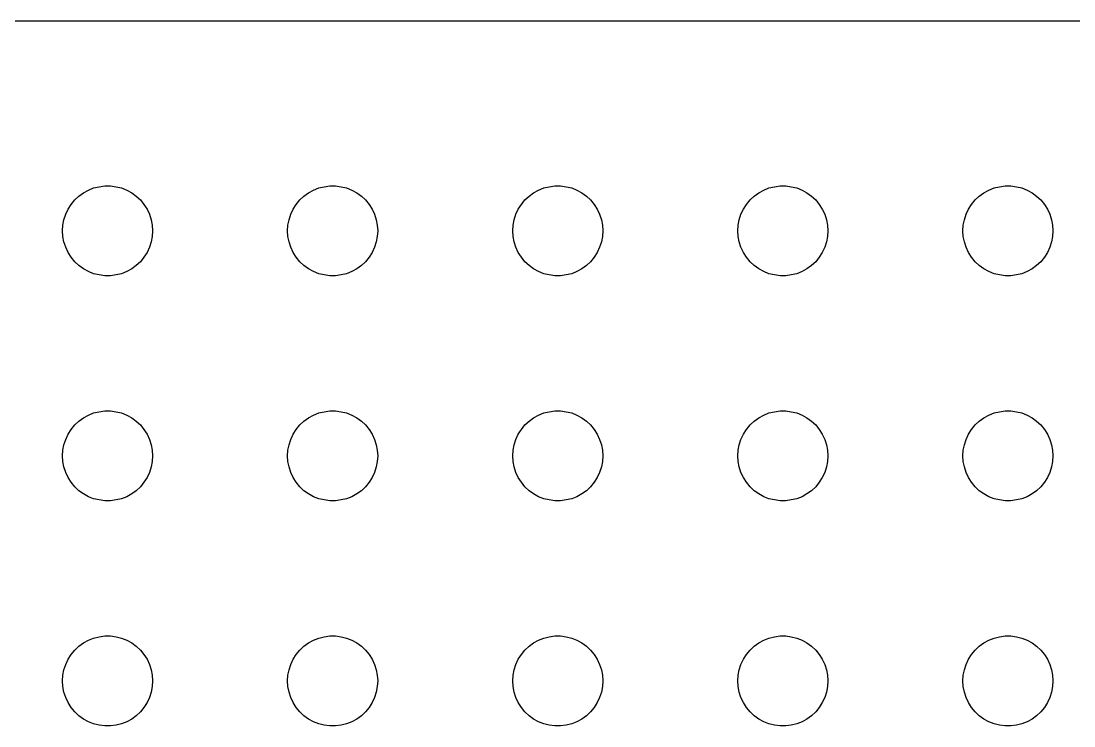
# Model space of a CAD drawing. Header units: metres. Extents: x -134 to 134, y 518 to 1078.
# Drawn here: x 64.62 to 99.7, y 1054.5 to 1077.99 of the extents above; entities that cross this region are included whole.
import ezdxf

# ---------------------------------------------------------------- set-up
doc = ezdxf.new("R2010")
doc.units = ezdxf.units.M

msp = doc.modelspace()

# ---------------------------------------------------------------- linework, layer by layer
for p, q in [((129.814, 1077.99), (-129.814, 1077.99)), ((67.0365, 1072.43), (67.2189, 1072.47)), ((67.2189, 1072.47), (67.4058, 1072.5)), ((67.4058, 1072.5), (67.5942, 1072.5)), ((67.5942, 1072.5), (67.7811, 1072.47)), ((67.7811, 1072.47), (67.9635, 1072.43)), ((74.5365, 1072.43), (74.7189, 1072.47)), ((74.7189, 1072.47), (74.9058, 1072.5)), ((74.9058, 1072.5), (75.0942, 1072.5)), ((75.0942, 1072.5), (75.2811, 1072.47)), ((75.2811, 1072.47), (75.4635, 1072.43)), ((82.0365, 1072.43), (82.2189, 1072.47)), ((82.2189, 1072.47), (82.4058, 1072.5)), ((82.4058, 1072.5), (82.5942, 1072.5)), ((82.5942, 1072.5), (82.7811, 1072.47)), ((82.7811, 1072.47), (82.9635, 1072.43)), ((89.5365, 1072.43), (89.7189, 1072.47)), ((89.7189, 1072.47), (89.9058, 1072.5)), ((89.9058, 1072.5), (90.0942, 1072.5)), ((90.0942, 1072.5), (90.2811, 1072.47)), ((90.2811, 1072.47), (90.4635, 1072.43)), ((97.0365, 1072.43), (97.2189, 1072.47)), ((97.2189, 1072.47), (97.4058, 1072.5)), ((97.4058, 1072.5), (97.5942, 1072.5)), ((97.5942, 1072.5), (97.7811, 1072.47)), ((97.7811, 1072.47), (97.9635, 1072.43)), ((66.4065, 1072.03), (66.5439, 1072.16)), ((66.5439, 1072.16), (66.6963, 1072.27)), ((66.6963, 1072.27), (66.8613, 1072.36)), ((66.8613, 1072.36), (67.0365, 1072.43)), ((67.9635, 1072.43), (68.1387, 1072.36)), ((68.1387, 1072.36), (68.3037, 1072.27)), ((68.3037, 1072.27), (68.4561, 1072.16)), ((68.4561, 1072.16), (68.5934, 1072.03)), ((73.9065, 1072.03), (74.0439, 1072.16)), ((74.0439, 1072.16), (74.1963, 1072.27)), ((74.1963, 1072.27), (74.3613, 1072.36)), ((74.3613, 1072.36), (74.5365, 1072.43)), ((75.4635, 1072.43), (75.6387, 1072.36)), ((75.6387, 1072.36), (75.8037, 1072.27)), ((75.8037, 1072.27), (75.9561, 1072.16)), ((75.9561, 1072.16), (76.0934, 1072.03)), ((81.4065, 1072.03), (81.5439, 1072.16)), ((81.5439, 1072.16), (81.6963, 1072.27)), ((81.6963, 1072.27), (81.8613, 1072.36)), ((81.8613, 1072.36), (82.0365, 1072.43)), ((82.9635, 1072.43), (83.1387, 1072.36)), ((83.1387, 1072.36), (83.3037, 1072.27)), ((83.3037, 1072.27), (83.4561, 1072.16)), ((83.4561, 1072.16), (83.5934, 1072.03)), ((88.9065, 1072.03), (89.0439, 1072.16)), ((89.0439, 1072.16), (89.1963, 1072.27)), ((89.1963, 1072.27), (89.3613, 1072.36)), ((89.3613, 1072.36), (89.5365, 1072.43)), ((90.4635, 1072.43), (90.6387, 1072.36)), ((90.6387, 1072.36), (90.8037, 1072.27)), ((90.8037, 1072.27), (90.9561, 1072.16)), ((90.9561, 1072.16), (91.0934, 1072.03)), ((96.4065, 1072.03), (96.5439, 1072.16)), ((96.5439, 1072.16), (96.6963, 1072.27)), ((96.6963, 1072.27), (96.8613, 1072.36)), ((96.8613, 1072.36), (97.0365, 1072.43)), ((97.9635, 1072.43), (98.1387, 1072.36)), ((98.1387, 1072.36), (98.3037, 1072.27)), ((98.3037, 1072.27), (98.4561, 1072.16)), ((98.4561, 1072.16), (98.5934, 1072.03)), ((66.1855, 1071.72), (66.2865, 1071.88)), ((66.2865, 1071.88), (66.4065, 1072.03)), ((68.5934, 1072.03), (68.7135, 1071.88)), ((68.7135, 1071.88), (68.8145, 1071.72)), ((73.6855, 1071.72), (73.7865, 1071.88)), ((73.7865, 1071.88), (73.9065, 1072.03)), ((76.0934, 1072.03), (76.2135, 1071.88)), ((76.2135, 1071.88), (76.3145, 1071.72)), ((81.1855, 1071.72), (81.2865, 1071.88)), ((81.2865, 1071.88), (81.4065, 1072.03)), ((83.5934, 1072.03), (83.7135, 1071.88)), ((83.7135, 1071.88), (83.8145, 1071.72)), ((88.6855, 1071.72), (88.7865, 1071.88)), ((88.7865, 1071.88), (88.9065, 1072.03)), ((91.0934, 1072.03), (91.2135, 1071.88)), ((91.2135, 1071.88), (91.3145, 1071.72)), ((96.1855, 1071.72), (96.2865, 1071.88)), ((96.2865, 1071.88), (96.4065, 1072.03)), ((98.5934, 1072.03), (98.7135, 1071.88)), ((98.7135, 1071.88), (98.8145, 1071.72)), ((66.0471, 1071.37), (66.1053, 1071.55)), ((66.1053, 1071.55), (66.1855, 1071.72)), ((68.8145, 1071.72), (68.8947, 1071.55)), ((68.8947, 1071.55), (68.9529, 1071.37)), ((73.5471, 1071.37), (73.6053, 1071.55)), ((73.6053, 1071.55), (73.6855, 1071.72)), ((76.3145, 1071.72), (76.3947, 1071.55)), ((76.3947, 1071.55), (76.4529, 1071.37)), ((81.0471, 1071.37), (81.1053, 1071.55)), ((81.1053, 1071.55), (81.1855, 1071.72)), ((83.8145, 1071.72), (83.8947, 1071.55)), ((83.8947, 1071.55), (83.9529, 1071.37)), ((88.5471, 1071.37), (88.6053, 1071.55)), ((88.6053, 1071.55), (88.6855, 1071.72)), ((91.3145, 1071.72), (91.3947, 1071.55)), ((91.3947, 1071.55), (91.4529, 1071.37)), ((96.0471, 1071.37), (96.1053, 1071.55)), ((96.1053, 1071.55), (96.1855, 1071.72)), ((98.8145, 1071.72), (98.8947, 1071.55)), ((98.8947, 1071.55), (98.9529, 1071.37)), ((66, 1071), (66.0118, 1071.19)), ((66.0118, 1071.19), (66.0471, 1071.37)), ((68.9529, 1071.37), (68.9882, 1071.19)), ((68.9882, 1071.19), (69, 1071)), ((73.5, 1071), (73.5118, 1071.19)), ((73.5118, 1071.19), (73.5471, 1071.37)), ((76.4529, 1071.37), (76.4882, 1071.19)), ((76.4882, 1071.19), (76.5, 1071)), ((81, 1071), (81.0118, 1071.19)), ((81.0118, 1071.19), (81.0471, 1071.37)), ((83.9529, 1071.37), (83.9882, 1071.19)), ((83.9882, 1071.19), (84, 1071)), ((88.5, 1071), (88.5118, 1071.19)), ((88.5118, 1071.19), (88.5471, 1071.37)), ((91.4529, 1071.37), (91.4882, 1071.19)), ((91.4882, 1071.19), (91.5, 1071)), ((96, 1071), (96.0118, 1071.19)), ((96.0118, 1071.19), (96.0471, 1071.37)), ((98.9529, 1071.37), (98.9882, 1071.19)), ((98.9882, 1071.19), (99, 1071)), ((66.0118, 1070.81), (66, 1071)), ((66.0471, 1070.63), (66.0118, 1070.81)), ((68.9882, 1070.81), (68.9529, 1070.63)), ((69, 1071), (68.9882, 1070.81)), ((73.5118, 1070.81), (73.5, 1071)), ((73.5471, 1070.63), (73.5118, 1070.81)), ((76.4882, 1070.81), (76.4529, 1070.63)), ((76.5, 1071), (76.4882, 1070.81)), ((81.0118, 1070.81), (81, 1071)), ((81.0471, 1070.63), (81.0118, 1070.81)), ((83.9882, 1070.81), (83.9529, 1070.63)), ((84, 1071), (83.9882, 1070.81)), ((88.5118, 1070.81), (88.5, 1071)), ((88.5471, 1070.63), (88.5118, 1070.81)), ((91.4882, 1070.81), (91.4529, 1070.63)), ((91.5, 1071), (91.4882, 1070.81)), ((96.0118, 1070.81), (96, 1071)), ((96.0471, 1070.63), (96.0118, 1070.81)), ((98.9882, 1070.81), (98.9529, 1070.63)), ((99, 1071), (98.9882, 1070.81)), ((66.1053, 1070.45), (66.0471, 1070.63)), ((66.1855, 1070.28), (66.1053, 1070.45)), ((68.8947, 1070.45), (68.8145, 1070.28)), ((68.9529, 1070.63), (68.8947, 1070.45)), ((73.6053, 1070.45), (73.5471, 1070.63)), ((73.6855, 1070.28), (73.6053, 1070.45)), ((76.3947, 1070.45), (76.3145, 1070.28)), ((76.4529, 1070.63), (76.3947, 1070.45)), ((81.1053, 1070.45), (81.0471, 1070.63)), ((81.1855, 1070.28), (81.1053, 1070.45)), ((83.8947, 1070.45), (83.8145, 1070.28)), ((83.9529, 1070.63), (83.8947, 1070.45)), ((88.6053, 1070.45), (88.5471, 1070.63)), ((88.6855, 1070.28), (88.6053, 1070.45)), ((91.3947, 1070.45), (91.3145, 1070.28)), ((91.4529, 1070.63), (91.3947, 1070.45)), ((96.1053, 1070.45), (96.0471, 1070.63)), ((96.1855, 1070.28), (96.1053, 1070.45)), ((98.8947, 1070.45), (98.8145, 1070.28)), ((98.9529, 1070.63), (98.8947, 1070.45)), ((66.2865, 1070.12), (66.1855, 1070.28)), ((66.4065, 1069.97), (66.2865, 1070.12)), ((68.7135, 1070.12), (68.5934, 1069.97)), ((68.8145, 1070.28), (68.7135, 1070.12)), ((73.7865, 1070.12), (73.6855, 1070.28)), ((73.9065, 1069.97), (73.7865, 1070.12)), ((76.2135, 1070.12), (76.0934, 1069.97)), ((76.3145, 1070.28), (76.2135, 1070.12)), ((81.2865, 1070.12), (81.1855, 1070.28)), ((81.4065, 1069.97), (81.2865, 1070.12)), ((83.7135, 1070.12), (83.5934, 1069.97)), ((83.8145, 1070.28), (83.7135, 1070.12)), ((88.7865, 1070.12), (88.6855, 1070.28)), ((88.9065, 1069.97), (88.7865, 1070.12)), ((91.2135, 1070.12), (91.0934, 1069.97)), ((91.3145, 1070.28), (91.2135, 1070.12)), ((96.2865, 1070.12), (96.1855, 1070.28)), ((96.4065, 1069.97), (96.2865, 1070.12)), ((98.7135, 1070.12), (98.5934, 1069.97)), ((98.8145, 1070.28), (98.7135, 1070.12)), ((66.5439, 1069.84), (66.4065, 1069.97)), ((66.6963, 1069.73), (66.5439, 1069.84)), ((66.8613, 1069.64), (66.6963, 1069.73)), ((67.0365, 1069.57), (66.8613, 1069.64)), ((68.1387, 1069.64), (67.9635, 1069.57)), ((68.3037, 1069.73), (68.1387, 1069.64)), ((68.4561, 1069.84), (68.3037, 1069.73)), ((68.5934, 1069.97), (68.4561, 1069.84)), ((74.0439, 1069.84), (73.9065, 1069.97)), ((74.1963, 1069.73), (74.0439, 1069.84)), ((74.3613, 1069.64), (74.1963, 1069.73)), ((74.5365, 1069.57), (74.3613, 1069.64)), ((75.6387, 1069.64), (75.4635, 1069.57)), ((75.8037, 1069.73), (75.6387, 1069.64)), ((75.9561, 1069.84), (75.8037, 1069.73)), ((76.0934, 1069.97), (75.9561, 1069.84)), ((81.5439, 1069.84), (81.4065, 1069.97)), ((81.6963, 1069.73), (81.5439, 1069.84)), ((81.8613, 1069.64), (81.6963, 1069.73)), ((82.0365, 1069.57), (81.8613, 1069.64)), ((83.1387, 1069.64), (82.9635, 1069.57)), ((83.3037, 1069.73), (83.1387, 1069.64)), ((83.4561, 1069.84), (83.3037, 1069.73)), ((83.5934, 1069.97), (83.4561, 1069.84)), ((89.0439, 1069.84), (88.9065, 1069.97)), ((89.1963, 1069.73), (89.0439, 1069.84)), ((89.3613, 1069.64), (89.1963, 1069.73)), ((89.5365, 1069.57), (89.3613, 1069.64)), ((90.6387, 1069.64), (90.4635, 1069.57)), ((90.8037, 1069.73), (90.6387, 1069.64)), ((90.9561, 1069.84), (90.8037, 1069.73)), ((91.0934, 1069.97), (90.9561, 1069.84)), ((96.5439, 1069.84), (96.4065, 1069.97)), ((96.6963, 1069.73), (96.5439, 1069.84)), ((96.8613, 1069.64), (96.6963, 1069.73)), ((97.0365, 1069.57), (96.8613, 1069.64)), ((98.1387, 1069.64), (97.9635, 1069.57)), ((98.3037, 1069.73), (98.1387, 1069.64)), ((98.4561, 1069.84), (98.3037, 1069.73)), ((98.5934, 1069.97), (98.4561, 1069.84)), ((67.2189, 1069.53), (67.0365, 1069.57)), ((67.4058, 1069.5), (67.2189, 1069.53)), ((67.5942, 1069.5), (67.4058, 1069.5)), ((67.7811, 1069.53), (67.5942, 1069.5)), ((67.9635, 1069.57), (67.7811, 1069.53)), ((74.7189, 1069.53), (74.5365, 1069.57)), ((74.9058, 1069.5), (74.7189, 1069.53)), ((75.0942, 1069.5), (74.9058, 1069.5)), ((75.2811, 1069.53), (75.0942, 1069.5)), ((75.4635, 1069.57), (75.2811, 1069.53)), ((82.2189, 1069.53), (82.0365, 1069.57)), ((82.4058, 1069.5), (82.2189, 1069.53)), ((82.5942, 1069.5), (82.4058, 1069.5)), ((82.7811, 1069.53), (82.5942, 1069.5)), ((82.9635, 1069.57), (82.7811, 1069.53)), ((89.7189, 1069.53), (89.5365, 1069.57)), ((89.9058, 1069.5), (89.7189, 1069.53)), ((90.0942, 1069.5), (89.9058, 1069.5)), ((90.2811, 1069.53), (90.0942, 1069.5)), ((90.4635, 1069.57), (90.2811, 1069.53)), ((97.2189, 1069.53), (97.0365, 1069.57)), ((97.4058, 1069.5), (97.2189, 1069.53)), ((97.5942, 1069.5), (97.4058, 1069.5)), ((97.7811, 1069.53), (97.5942, 1069.5)), ((97.9635, 1069.57), (97.7811, 1069.53)), ((66.5439, 1064.66), (66.6963, 1064.77)), ((66.6963, 1064.77), (66.8613, 1064.86)), ((66.8613, 1064.86), (67.0365, 1064.93)), ((67.0365, 1064.93), (67.2189, 1064.97)), ((67.2189, 1064.97), (67.4058, 1065)), ((67.4058, 1065), (67.5942, 1065)), ((67.5942, 1065), (67.7811, 1064.97)), ((67.7811, 1064.97), (67.9635, 1064.93)), ((67.9635, 1064.93), (68.1387, 1064.86)), ((68.1387, 1064.86), (68.3037, 1064.77)), ((68.3037, 1064.77), (68.4561, 1064.66)), ((74.0439, 1064.66), (74.1963, 1064.77)), ((74.1963, 1064.77), (74.3613, 1064.86)), ((74.3613, 1064.86), (74.5365, 1064.93)), ((74.5365, 1064.93), (74.7189, 1064.97)), ((74.7189, 1064.97), (74.9058, 1065)), ((74.9058, 1065), (75.0942, 1065)), ((75.0942, 1065), (75.2811, 1064.97)), ((75.2811, 1064.97), (75.4635, 1064.93)), ((75.4635, 1064.93), (75.6387, 1064.86)), ((75.6387, 1064.86), (75.8037, 1064.77)), ((75.8037, 1064.77), (75.9561, 1064.66)), ((81.5439, 1064.66), (81.6963, 1064.77)), ((81.6963, 1064.77), (81.8613, 1064.86)), ((81.8613, 1064.86), (82.0365, 1064.93)), ((82.0365, 1064.93), (82.2189, 1064.97)), ((82.2189, 1064.97), (82.4058, 1065)), ((82.4058, 1065), (82.5942, 1065)), ((82.5942, 1065), (82.7811, 1064.97)), ((82.7811, 1064.97), (82.9635, 1064.93)), ((82.9635, 1064.93), (83.1387, 1064.86)), ((83.1387, 1064.86), (83.3037, 1064.77)), ((83.3037, 1064.77), (83.4561, 1064.66)), ((89.0439, 1064.66), (89.1963, 1064.77)), ((89.1963, 1064.77), (89.3613, 1064.86)), ((89.3613, 1064.86), (89.5365, 1064.93)), ((89.5365, 1064.93), (89.7189, 1064.97)), ((89.7189, 1064.97), (89.9058, 1065)), ((89.9058, 1065), (90.0942, 1065)), ((90.0942, 1065), (90.2811, 1064.97)), ((90.2811, 1064.97), (90.4635, 1064.93)), ((90.4635, 1064.93), (90.6387, 1064.86)), ((90.6387, 1064.86), (90.8037, 1064.77)), ((90.8037, 1064.77), (90.9561, 1064.66)), ((96.5439, 1064.66), (96.6963, 1064.77)), ((96.6963, 1064.77), (96.8613, 1064.86)), ((96.8613, 1064.86), (97.0365, 1064.93)), ((97.0365, 1064.93), (97.2189, 1064.97)), ((97.2189, 1064.97), (97.4058, 1065)), ((97.4058, 1065), (97.5942, 1065)), ((97.5942, 1065), (97.7811, 1064.97)), ((97.7811, 1064.97), (97.9635, 1064.93)), ((97.9635, 1064.93), (98.1387, 1064.86)), ((98.1387, 1064.86), (98.3037, 1064.77)), ((98.3037, 1064.77), (98.4561, 1064.66)), ((66.1855, 1064.22), (66.2865, 1064.38)), ((66.2865, 1064.38), (66.4065, 1064.53)), ((66.4065, 1064.53), (66.5439, 1064.66)), ((68.4561, 1064.66), (68.5934, 1064.53)), ((68.5934, 1064.53), (68.7135, 1064.38)), ((68.7135, 1064.38), (68.8145, 1064.22)), ((73.6855, 1064.22), (73.7865, 1064.38)), ((73.7865, 1064.38), (73.9065, 1064.53)), ((73.9065, 1064.53), (74.0439, 1064.66)), ((75.9561, 1064.66), (76.0934, 1064.53)), ((76.0934, 1064.53), (76.2135, 1064.38)), ((76.2135, 1064.38), (76.3145, 1064.22)), ((81.1855, 1064.22), (81.2865, 1064.38)), ((81.2865, 1064.38), (81.4065, 1064.53)), ((81.4065, 1064.53), (81.5439, 1064.66)), ((83.4561, 1064.66), (83.5934, 1064.53)), ((83.5934, 1064.53), (83.7135, 1064.38)), ((83.7135, 1064.38), (83.8145, 1064.22)), ((88.6855, 1064.22), (88.7865, 1064.38)), ((88.7865, 1064.38), (88.9065, 1064.53)), ((88.9065, 1064.53), (89.0439, 1064.66)), ((90.9561, 1064.66), (91.0934, 1064.53)), ((91.0934, 1064.53), (91.2135, 1064.38)), ((91.2135, 1064.38), (91.3145, 1064.22)), ((96.1855, 1064.22), (96.2865, 1064.38)), ((96.2865, 1064.38), (96.4065, 1064.53)), ((96.4065, 1064.53), (96.5439, 1064.66)), ((98.4561, 1064.66), (98.5934, 1064.53)), ((98.5934, 1064.53), (98.7135, 1064.38)), ((98.7135, 1064.38), (98.8145, 1064.22)), ((66.0471, 1063.87), (66.1053, 1064.05)), ((66.1053, 1064.05), (66.1855, 1064.22)), ((68.8145, 1064.22), (68.8947, 1064.05)), ((68.8947, 1064.05), (68.9529, 1063.87)), ((73.5471, 1063.87), (73.6053, 1064.05)), ((73.6053, 1064.05), (73.6855, 1064.22)), ((76.3145, 1064.22), (76.3947, 1064.05)), ((76.3947, 1064.05), (76.4529, 1063.87)), ((81.0471, 1063.87), (81.1053, 1064.05)), ((81.1053, 1064.05), (81.1855, 1064.22)), ((83.8145, 1064.22), (83.8947, 1064.05)), ((83.8947, 1064.05), (83.9529, 1063.87)), ((88.5471, 1063.87), (88.6053, 1064.05)), ((88.6053, 1064.05), (88.6855, 1064.22)), ((91.3145, 1064.22), (91.3947, 1064.05)), ((91.3947, 1064.05), (91.4529, 1063.87)), ((96.0471, 1063.87), (96.1053, 1064.05)), ((96.1053, 1064.05), (96.1855, 1064.22)), ((98.8145, 1064.22), (98.8947, 1064.05)), ((98.8947, 1064.05), (98.9529, 1063.87)), ((66, 1063.5), (66.0118, 1063.69)), ((66.0118, 1063.69), (66.0471, 1063.87)), ((68.9529, 1063.87), (68.9882, 1063.69)), ((68.9882, 1063.69), (69, 1063.5)), ((73.5, 1063.5), (73.5118, 1063.69)), ((73.5118, 1063.69), (73.5471, 1063.87)), ((76.4529, 1063.87), (76.4882, 1063.69)), ((76.4882, 1063.69), (76.5, 1063.5)), ((81, 1063.5), (81.0118, 1063.69)), ((81.0118, 1063.69), (81.0471, 1063.87)), ((83.9529, 1063.87), (83.9882, 1063.69)), ((83.9882, 1063.69), (84, 1063.5)), ((88.5, 1063.5), (88.5118, 1063.69)), ((88.5118, 1063.69), (88.5471, 1063.87)), ((91.4529, 1063.87), (91.4882, 1063.69)), ((91.4882, 1063.69), (91.5, 1063.5)), ((96, 1063.5), (96.0118, 1063.69)), ((96.0118, 1063.69), (96.0471, 1063.87)), ((98.9529, 1063.87), (98.9882, 1063.69)), ((98.9882, 1063.69), (99, 1063.5)), ((66.0118, 1063.31), (66, 1063.5)), ((69, 1063.5), (68.9882, 1063.31)), ((73.5118, 1063.31), (73.5, 1063.5)), ((76.5, 1063.5), (76.4882, 1063.31)), ((81.0118, 1063.31), (81, 1063.5)), ((84, 1063.5), (83.9882, 1063.31)), ((88.5118, 1063.31), (88.5, 1063.5)), ((91.5, 1063.5), (91.4882, 1063.31)), ((96.0118, 1063.31), (96, 1063.5)), ((99, 1063.5), (98.9882, 1063.31)), ((66.0471, 1063.13), (66.0118, 1063.31)), ((66.1053, 1062.95), (66.0471, 1063.13)), ((68.9529, 1063.13), (68.8947, 1062.95)), ((68.9882, 1063.31), (68.9529, 1063.13)), ((73.5471, 1063.13), (73.5118, 1063.31)), ((73.6053, 1062.95), (73.5471, 1063.13)), ((76.4529, 1063.13), (76.3947, 1062.95)), ((76.4882, 1063.31), (76.4529, 1063.13)), ((81.0471, 1063.13), (81.0118, 1063.31)), ((81.1053, 1062.95), (81.0471, 1063.13)), ((83.9529, 1063.13), (83.8947, 1062.95)), ((83.9882, 1063.31), (83.9529, 1063.13)), ((88.5471, 1063.13), (88.5118, 1063.31)), ((88.6053, 1062.95), (88.5471, 1063.13)), ((91.4529, 1063.13), (91.3947, 1062.95)), ((91.4882, 1063.31), (91.4529, 1063.13)), ((96.0471, 1063.13), (96.0118, 1063.31)), ((96.1053, 1062.95), (96.0471, 1063.13)), ((98.9529, 1063.13), (98.8947, 1062.95)), ((98.9882, 1063.31), (98.9529, 1063.13)), ((66.1855, 1062.78), (66.1053, 1062.95)), ((66.2865, 1062.62), (66.1855, 1062.78)), ((66.4065, 1062.47), (66.2865, 1062.62)), ((68.7135, 1062.62), (68.5934, 1062.47)), ((68.8145, 1062.78), (68.7135, 1062.62)), ((68.8947, 1062.95), (68.8145, 1062.78)), ((73.6855, 1062.78), (73.6053, 1062.95)), ((73.7865, 1062.62), (73.6855, 1062.78)), ((73.9065, 1062.47), (73.7865, 1062.62)), ((76.2135, 1062.62), (76.0934, 1062.47)), ((76.3145, 1062.78), (76.2135, 1062.62)), ((76.3947, 1062.95), (76.3145, 1062.78)), ((81.1855, 1062.78), (81.1053, 1062.95)), ((81.2865, 1062.62), (81.1855, 1062.78)), ((81.4065, 1062.47), (81.2865, 1062.62)), ((83.7135, 1062.62), (83.5934, 1062.47)), ((83.8145, 1062.78), (83.7135, 1062.62)), ((83.8947, 1062.95), (83.8145, 1062.78)), ((88.6855, 1062.78), (88.6053, 1062.95)), ((88.7865, 1062.62), (88.6855, 1062.78)), ((88.9065, 1062.47), (88.7865, 1062.62)), ((91.2135, 1062.62), (91.0934, 1062.47)), ((91.3145, 1062.78), (91.2135, 1062.62)), ((91.3947, 1062.95), (91.3145, 1062.78)), ((96.1855, 1062.78), (96.1053, 1062.95)), ((96.2865, 1062.62), (96.1855, 1062.78)), ((96.4065, 1062.47), (96.2865, 1062.62)), ((98.7135, 1062.62), (98.5934, 1062.47)), ((98.8145, 1062.78), (98.7135, 1062.62)), ((98.8947, 1062.95), (98.8145, 1062.78)), ((66.5439, 1062.34), (66.4065, 1062.47)), ((66.6963, 1062.23), (66.5439, 1062.34)), ((68.4561, 1062.34), (68.3037, 1062.23)), ((68.5934, 1062.47), (68.4561, 1062.34)), ((74.0439, 1062.34), (73.9065, 1062.47)), ((74.1963, 1062.23), (74.0439, 1062.34)), ((75.9561, 1062.34), (75.8037, 1062.23)), ((76.0934, 1062.47), (75.9561, 1062.34)), ((81.5439, 1062.34), (81.4065, 1062.47)), ((81.6963, 1062.23), (81.5439, 1062.34)), ((83.4561, 1062.34), (83.3037, 1062.23)), ((83.5934, 1062.47), (83.4561, 1062.34)), ((89.0439, 1062.34), (88.9065, 1062.47)), ((89.1963, 1062.23), (89.0439, 1062.34)), ((90.9561, 1062.34), (90.8037, 1062.23)), ((91.0934, 1062.47), (90.9561, 1062.34)), ((96.5439, 1062.34), (96.4065, 1062.47)), ((96.6963, 1062.23), (96.5439, 1062.34)), ((98.4561, 1062.34), (98.3037, 1062.23)), ((98.5934, 1062.47), (98.4561, 1062.34)), ((66.8613, 1062.14), (66.6963, 1062.23)), ((67.0365, 1062.07), (66.8613, 1062.14)), ((67.2189, 1062.03), (67.0365, 1062.07)), ((67.4058, 1062), (67.2189, 1062.03)), ((67.5942, 1062), (67.4058, 1062)), ((67.7811, 1062.03), (67.5942, 1062)), ((67.9635, 1062.07), (67.7811, 1062.03)), ((68.1387, 1062.14), (67.9635, 1062.07)), ((68.3037, 1062.23), (68.1387, 1062.14)), ((74.3613, 1062.14), (74.1963, 1062.23)), ((74.5365, 1062.07), (74.3613, 1062.14)), ((74.7189, 1062.03), (74.5365, 1062.07)), ((74.9058, 1062), (74.7189, 1062.03)), ((75.0942, 1062), (74.9058, 1062)), ((75.2811, 1062.03), (75.0942, 1062)), ((75.4635, 1062.07), (75.2811, 1062.03)), ((75.6387, 1062.14), (75.4635, 1062.07)), ((75.8037, 1062.23), (75.6387, 1062.14)), ((81.8613, 1062.14), (81.6963, 1062.23)), ((82.0365, 1062.07), (81.8613, 1062.14)), ((82.2189, 1062.03), (82.0365, 1062.07)), ((82.4058, 1062), (82.2189, 1062.03)), ((82.5942, 1062), (82.4058, 1062)), ((82.7811, 1062.03), (82.5942, 1062)), ((82.9635, 1062.07), (82.7811, 1062.03)), ((83.1387, 1062.14), (82.9635, 1062.07)), ((83.3037, 1062.23), (83.1387, 1062.14)), ((89.3613, 1062.14), (89.1963, 1062.23)), ((89.5365, 1062.07), (89.3613, 1062.14)), ((89.7189, 1062.03), (89.5365, 1062.07)), ((89.9058, 1062), (89.7189, 1062.03)), ((90.0942, 1062), (89.9058, 1062)), ((90.2811, 1062.03), (90.0942, 1062)), ((90.4635, 1062.07), (90.2811, 1062.03)), ((90.6387, 1062.14), (90.4635, 1062.07)), ((90.8037, 1062.23), (90.6387, 1062.14)), ((96.8613, 1062.14), (96.6963, 1062.23)), ((97.0365, 1062.07), (96.8613, 1062.14)), ((97.2189, 1062.03), (97.0365, 1062.07)), ((97.4058, 1062), (97.2189, 1062.03)), ((97.5942, 1062), (97.4058, 1062)), ((97.7811, 1062.03), (97.5942, 1062)), ((97.9635, 1062.07), (97.7811, 1062.03)), ((98.1387, 1062.14), (97.9635, 1062.07)), ((98.3037, 1062.23), (98.1387, 1062.14)), ((66.6963, 1057.27), (66.8613, 1057.36)), ((66.8613, 1057.36), (67.0365, 1057.43)), ((67.0365, 1057.43), (67.2189, 1057.47)), ((67.2189, 1057.47), (67.4058, 1057.5)), ((67.4058, 1057.5), (67.5942, 1057.5)), ((67.5942, 1057.5), (67.7811, 1057.47)), ((67.7811, 1057.47), (67.9635, 1057.43)), ((67.9635, 1057.43), (68.1387, 1057.36)), ((68.1387, 1057.36), (68.3037, 1057.27)), ((74.1963, 1057.27), (74.3613, 1057.36)), ((74.3613, 1057.36), (74.5365, 1057.43)), ((74.5365, 1057.43), (74.7189, 1057.47)), ((74.7189, 1057.47), (74.9058, 1057.5)), ((74.9058, 1057.5), (75.0942, 1057.5)), ((75.0942, 1057.5), (75.2811, 1057.47)), ((75.2811, 1057.47), (75.4635, 1057.43)), ((75.4635, 1057.43), (75.6387, 1057.36)), ((75.6387, 1057.36), (75.8037, 1057.27)), ((81.6963, 1057.27), (81.8613, 1057.36)), ((81.8613, 1057.36), (82.0365, 1057.43)), ((82.0365, 1057.43), (82.2189, 1057.47)), ((82.2189, 1057.47), (82.4058, 1057.5)), ((82.4058, 1057.5), (82.5942, 1057.5)), ((82.5942, 1057.5), (82.7811, 1057.47)), ((82.7811, 1057.47), (82.9635, 1057.43)), ((82.9635, 1057.43), (83.1387, 1057.36)), ((83.1387, 1057.36), (83.3037, 1057.27)), ((89.1963, 1057.27), (89.3613, 1057.36)), ((89.3613, 1057.36), (89.5365, 1057.43)), ((89.5365, 1057.43), (89.7189, 1057.47)), ((89.7189, 1057.47), (89.9058, 1057.5)), ((89.9058, 1057.5), (90.0942, 1057.5)), ((90.0942, 1057.5), (90.2811, 1057.47)), ((90.2811, 1057.47), (90.4635, 1057.43)), ((90.4635, 1057.43), (90.6387, 1057.36)), ((90.6387, 1057.36), (90.8037, 1057.27)), ((96.6963, 1057.27), (96.8613, 1057.36)), ((96.8613, 1057.36), (97.0365, 1057.43)), ((97.0365, 1057.43), (97.2189, 1057.47)), ((97.2189, 1057.47), (97.4058, 1057.5)), ((97.4058, 1057.5), (97.5942, 1057.5)), ((97.5942, 1057.5), (97.7811, 1057.47)), ((97.7811, 1057.47), (97.9635, 1057.43)), ((97.9635, 1057.43), (98.1387, 1057.36)), ((98.1387, 1057.36), (98.3037, 1057.27)), ((66.2865, 1056.88), (66.4065, 1057.03)), ((66.4065, 1057.03), (66.5439, 1057.16)), ((66.5439, 1057.16), (66.6963, 1057.27)), ((68.3037, 1057.27), (68.4561, 1057.16)), ((68.4561, 1057.16), (68.5934, 1057.03)), ((68.5934, 1057.03), (68.7135, 1056.88)), ((73.7865, 1056.88), (73.9065, 1057.03)), ((73.9065, 1057.03), (74.0439, 1057.16)), ((74.0439, 1057.16), (74.1963, 1057.27)), ((75.8037, 1057.27), (75.9561, 1057.16)), ((75.9561, 1057.16), (76.0934, 1057.03)), ((76.0934, 1057.03), (76.2135, 1056.88)), ((81.2865, 1056.88), (81.4065, 1057.03)), ((81.4065, 1057.03), (81.5439, 1057.16)), ((81.5439, 1057.16), (81.6963, 1057.27)), ((83.3037, 1057.27), (83.4561, 1057.16)), ((83.4561, 1057.16), (83.5934, 1057.03)), ((83.5934, 1057.03), (83.7135, 1056.88)), ((88.7865, 1056.88), (88.9065, 1057.03)), ((88.9065, 1057.03), (89.0439, 1057.16)), ((89.0439, 1057.16), (89.1963, 1057.27)), ((90.8037, 1057.27), (90.9561, 1057.16)), ((90.9561, 1057.16), (91.0934, 1057.03)), ((91.0934, 1057.03), (91.2135, 1056.88)), ((96.2865, 1056.88), (96.4065, 1057.03)), ((96.4065, 1057.03), (96.5439, 1057.16)), ((96.5439, 1057.16), (96.6963, 1057.27)), ((98.3037, 1057.27), (98.4561, 1057.16)), ((98.4561, 1057.16), (98.5934, 1057.03)), ((98.5934, 1057.03), (98.7135, 1056.88)), ((66.1053, 1056.55), (66.1855, 1056.72)), ((66.1855, 1056.72), (66.2865, 1056.88)), ((68.7135, 1056.88), (68.8145, 1056.72)), ((68.8145, 1056.72), (68.8947, 1056.55)), ((73.6053, 1056.55), (73.6855, 1056.72)), ((73.6855, 1056.72), (73.7865, 1056.88)), ((76.2135, 1056.88), (76.3145, 1056.72)), ((76.3145, 1056.72), (76.3947, 1056.55)), ((81.1053, 1056.55), (81.1855, 1056.72)), ((81.1855, 1056.72), (81.2865, 1056.88)), ((83.7135, 1056.88), (83.8145, 1056.72)), ((83.8145, 1056.72), (83.8947, 1056.55)), ((88.6053, 1056.55), (88.6855, 1056.72)), ((88.6855, 1056.72), (88.7865, 1056.88)), ((91.2135, 1056.88), (91.3145, 1056.72)), ((91.3145, 1056.72), (91.3947, 1056.55)), ((96.1053, 1056.55), (96.1855, 1056.72)), ((96.1855, 1056.72), (96.2865, 1056.88)), ((98.7135, 1056.88), (98.8145, 1056.72)), ((98.8145, 1056.72), (98.8947, 1056.55)), ((66.0118, 1056.19), (66.0471, 1056.37)), ((66.0471, 1056.37), (66.1053, 1056.55)), ((68.8947, 1056.55), (68.9529, 1056.37)), ((68.9529, 1056.37), (68.9882, 1056.19)), ((73.5118, 1056.19), (73.5471, 1056.37)), ((73.5471, 1056.37), (73.6053, 1056.55)), ((76.3947, 1056.55), (76.4529, 1056.37)), ((76.4529, 1056.37), (76.4882, 1056.19)), ((81.0118, 1056.19), (81.0471, 1056.37)), ((81.0471, 1056.37), (81.1053, 1056.55)), ((83.8947, 1056.55), (83.9529, 1056.37)), ((83.9529, 1056.37), (83.9882, 1056.19)), ((88.5118, 1056.19), (88.5471, 1056.37)), ((88.5471, 1056.37), (88.6053, 1056.55)), ((91.3947, 1056.55), (91.4529, 1056.37)), ((91.4529, 1056.37), (91.4882, 1056.19)), ((96.0118, 1056.19), (96.0471, 1056.37)), ((96.0471, 1056.37), (96.1053, 1056.55)), ((98.8947, 1056.55), (98.9529, 1056.37)), ((98.9529, 1056.37), (98.9882, 1056.19)), ((66, 1056), (66.0118, 1056.19)), ((66.0118, 1055.81), (66, 1056)), ((68.9882, 1056.19), (69, 1056)), ((69, 1056), (68.9882, 1055.81)), ((73.5, 1056), (73.5118, 1056.19)), ((73.5118, 1055.81), (73.5, 1056)), ((76.4882, 1056.19), (76.5, 1056)), ((76.5, 1056), (76.4882, 1055.81)), ((81, 1056), (81.0118, 1056.19)), ((81.0118, 1055.81), (81, 1056)), ((83.9882, 1056.19), (84, 1056)), ((84, 1056), (83.9882, 1055.81)), ((88.5, 1056), (88.5118, 1056.19)), ((88.5118, 1055.81), (88.5, 1056)), ((91.4882, 1056.19), (91.5, 1056)), ((91.5, 1056), (91.4882, 1055.81)), ((96, 1056), (96.0118, 1056.19)), ((96.0118, 1055.81), (96, 1056)), ((98.9882, 1056.19), (99, 1056)), ((99, 1056), (98.9882, 1055.81)), ((66.0471, 1055.63), (66.0118, 1055.81)), ((66.1053, 1055.45), (66.0471, 1055.63)), ((68.9529, 1055.63), (68.8947, 1055.45)), ((68.9882, 1055.81), (68.9529, 1055.63)), ((73.5471, 1055.63), (73.5118, 1055.81)), ((73.6053, 1055.45), (73.5471, 1055.63)), ((76.4529, 1055.63), (76.3947, 1055.45)), ((76.4882, 1055.81), (76.4529, 1055.63)), ((81.0471, 1055.63), (81.0118, 1055.81)), ((81.1053, 1055.45), (81.0471, 1055.63)), ((83.9529, 1055.63), (83.8947, 1055.45)), ((83.9882, 1055.81), (83.9529, 1055.63)), ((88.5471, 1055.63), (88.5118, 1055.81)), ((88.6053, 1055.45), (88.5471, 1055.63)), ((91.4529, 1055.63), (91.3947, 1055.45)), ((91.4882, 1055.81), (91.4529, 1055.63)), ((96.0471, 1055.63), (96.0118, 1055.81)), ((96.1053, 1055.45), (96.0471, 1055.63)), ((98.9529, 1055.63), (98.8947, 1055.45)), ((98.9882, 1055.81), (98.9529, 1055.63)), ((66.1855, 1055.28), (66.1053, 1055.45)), ((66.2865, 1055.12), (66.1855, 1055.28)), ((68.8145, 1055.28), (68.7135, 1055.12)), ((68.8947, 1055.45), (68.8145, 1055.28)), ((73.6855, 1055.28), (73.6053, 1055.45)), ((73.7865, 1055.12), (73.6855, 1055.28)), ((76.3145, 1055.28), (76.2135, 1055.12)), ((76.3947, 1055.45), (76.3145, 1055.28)), ((81.1855, 1055.28), (81.1053, 1055.45)), ((81.2865, 1055.12), (81.1855, 1055.28)), ((83.8145, 1055.28), (83.7135, 1055.12)), ((83.8947, 1055.45), (83.8145, 1055.28)), ((88.6855, 1055.28), (88.6053, 1055.45)), ((88.7865, 1055.12), (88.6855, 1055.28)), ((91.3145, 1055.28), (91.2135, 1055.12)), ((91.3947, 1055.45), (91.3145, 1055.28)), ((96.1855, 1055.28), (96.1053, 1055.45)), ((96.2865, 1055.12), (96.1855, 1055.28)), ((98.8145, 1055.28), (98.7135, 1055.12)), ((98.8947, 1055.45), (98.8145, 1055.28)), ((66.4065, 1054.97), (66.2865, 1055.12)), ((66.5439, 1054.84), (66.4065, 1054.97)), ((68.5934, 1054.97), (68.4561, 1054.84)), ((68.7135, 1055.12), (68.5934, 1054.97)), ((73.9065, 1054.97), (73.7865, 1055.12)), ((74.0439, 1054.84), (73.9065, 1054.97)), ((76.0934, 1054.97), (75.9561, 1054.84)), ((76.2135, 1055.12), (76.0934, 1054.97)), ((81.4065, 1054.97), (81.2865, 1055.12)), ((81.5439, 1054.84), (81.4065, 1054.97)), ((83.5934, 1054.97), (83.4561, 1054.84)), ((83.7135, 1055.12), (83.5934, 1054.97)), ((88.9065, 1054.97), (88.7865, 1055.12)), ((89.0439, 1054.84), (88.9065, 1054.97)), ((91.0934, 1054.97), (90.9561, 1054.84)), ((91.2135, 1055.12), (91.0934, 1054.97)), ((96.4065, 1054.97), (96.2865, 1055.12)), ((96.5439, 1054.84), (96.4065, 1054.97)), ((98.5934, 1054.97), (98.4561, 1054.84)), ((98.7135, 1055.12), (98.5934, 1054.97)), ((66.6963, 1054.73), (66.5439, 1054.84)), ((66.8613, 1054.64), (66.6963, 1054.73)), ((67.0365, 1054.57), (66.8613, 1054.64)), ((67.2189, 1054.53), (67.0365, 1054.57)), ((67.9635, 1054.57), (67.7811, 1054.53)), ((68.1387, 1054.64), (67.9635, 1054.57)), ((68.3037, 1054.73), (68.1387, 1054.64)), ((68.4561, 1054.84), (68.3037, 1054.73)), ((74.1963, 1054.73), (74.0439, 1054.84)), ((74.3613, 1054.64), (74.1963, 1054.73)), ((74.5365, 1054.57), (74.3613, 1054.64)), ((74.7189, 1054.53), (74.5365, 1054.57)), ((75.4635, 1054.57), (75.2811, 1054.53)), ((75.6387, 1054.64), (75.4635, 1054.57)), ((75.8037, 1054.73), (75.6387, 1054.64)), ((75.9561, 1054.84), (75.8037, 1054.73)), ((81.6963, 1054.73), (81.5439, 1054.84)), ((81.8613, 1054.64), (81.6963, 1054.73)), ((82.0365, 1054.57), (81.8613, 1054.64)), ((82.2189, 1054.53), (82.0365, 1054.57)), ((82.9635, 1054.57), (82.7811, 1054.53)), ((83.1387, 1054.64), (82.9635, 1054.57)), ((83.3037, 1054.73), (83.1387, 1054.64)), ((83.4561, 1054.84), (83.3037, 1054.73)), ((89.1963, 1054.73), (89.0439, 1054.84)), ((89.3613, 1054.64), (89.1963, 1054.73)), ((89.5365, 1054.57), (89.3613, 1054.64)), ((89.7189, 1054.53), (89.5365, 1054.57)), ((90.4635, 1054.57), (90.2811, 1054.53)), ((90.6387, 1054.64), (90.4635, 1054.57)), ((90.8037, 1054.73), (90.6387, 1054.64)), ((90.9561, 1054.84), (90.8037, 1054.73)), ((96.6963, 1054.73), (96.5439, 1054.84)), ((96.8613, 1054.64), (96.6963, 1054.73)), ((97.0365, 1054.57), (96.8613, 1054.64)), ((97.2189, 1054.53), (97.0365, 1054.57)), ((97.9635, 1054.57), (97.7811, 1054.53)), ((98.1387, 1054.64), (97.9635, 1054.57)), ((98.3037, 1054.73), (98.1387, 1054.64)), ((98.4561, 1054.84), (98.3037, 1054.73)), ((67.4058, 1054.5), (67.2189, 1054.53)), ((67.5942, 1054.5), (67.4058, 1054.5)), ((67.7811, 1054.53), (67.5942, 1054.5)), ((74.9058, 1054.5), (74.7189, 1054.53)), ((75.0942, 1054.5), (74.9058, 1054.5)), ((75.2811, 1054.53), (75.0942, 1054.5)), ((82.4058, 1054.5), (82.2189, 1054.53)), ((82.5942, 1054.5), (82.4058, 1054.5)), ((82.7811, 1054.53), (82.5942, 1054.5)), ((89.9058, 1054.5), (89.7189, 1054.53)), ((90.0942, 1054.5), (89.9058, 1054.5)), ((90.2811, 1054.53), (90.0942, 1054.5)), ((97.4058, 1054.5), (97.2189, 1054.53)), ((97.5942, 1054.5), (97.4058, 1054.5)), ((97.7811, 1054.53), (97.5942, 1054.5))]:
    msp.add_line(p, q)

doc.saveas('drawing.dxf')
